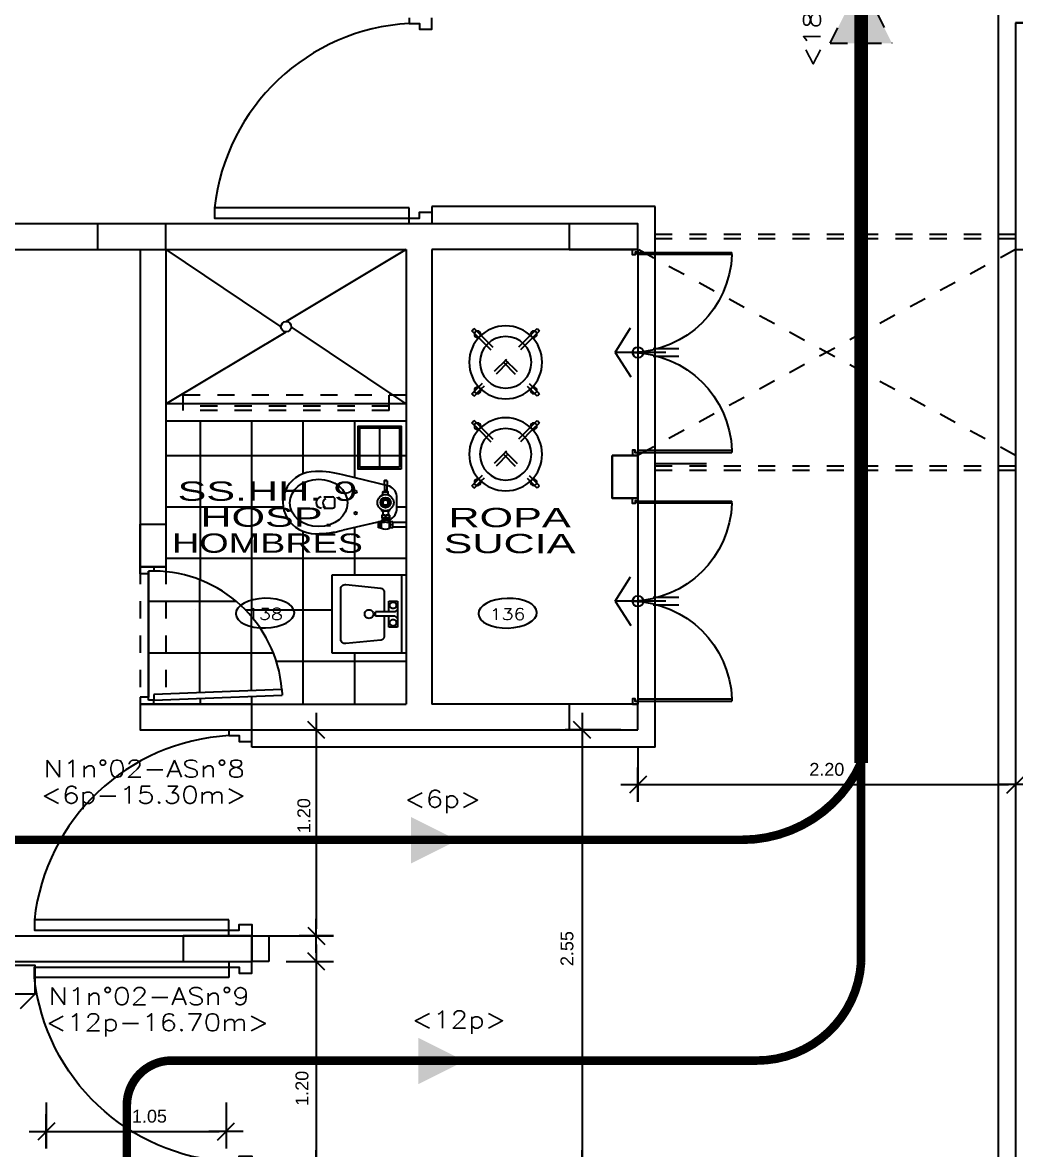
# Model space of a CAD drawing. Header units: millimetres. Extents: x 791 to 2661, y 209 to 602.
# Drawn here: x 1169.6 to 1175.38, y 524.38 to 530.95 of the extents above; entities that cross this region are included whole.
import ezdxf
from ezdxf.enums import TextEntityAlignment as Align

# ---------------------------------------------------------------- set-up
doc = ezdxf.new("R2010")
doc.units = ezdxf.units.MM
doc.header["$LTSCALE"] = 0.1
doc.header["$PDMODE"] = 3
for name, pattern in [('DASHED', [0.75, 0.5, -0.25]), ('DASHED2', [9.525, 6.35, -3.175]), ('HIDDEN', [9.525, 6.35, -3.175]), ('TRAZOS2', [0.375, 0.25, -0.125])]:
    doc.linetypes.add(name, pattern=pattern)
for name, color, linetype in [('01', 1, 'Continuous'), ('02', 8, 'Continuous'), ('03', 8, 'Continuous'), ('06', 1, 'Continuous'), ('1TEXTO-05', 5, 'Continuous'), ('COLUMNAS', 1, 'Continuous'), ('cOTAS EVACUACION', 1, 'Continuous'), ('Equipamiento', 1, 'Continuous'), ('evacuacion', 70, 'TRAZOS2'), ('N-AMB', 2, 'Continuous'), ('Pisos', 253, 'Continuous'), ('Proyecciones', 9, 'HIDDEN'), ('Puertas', 1, 'Continuous'), ('Sanitarios', 1, 'Continuous'), ('texto seguridad', 120, 'Continuous'), ('Ventana alta', 1, 'DASHED2')]:
    doc.layers.add(name, color=color, linetype=linetype)
doc.layers.add('EVACUACION05', color=71, linetype='TRAZOS2', lineweight=50)
doc.styles.add('0', font='romans.SHX', dxfattribs={"width": 1.5})
doc.styles.add('LUNA', font='romans.shx', dxfattribs={"width": 1.5})
doc.styles.add('ROMANS', font='', dxfattribs={"oblique": 1, "height": 0.075})
doc.styles.get('ROMANS').set_extended_font_data('Arial')
doc.dimstyles.new('COTAS 50', dxfattribs={"dimscale": 2, "dimtxt": 1.5, "dimasz": 0.02, "dimexe": 0.05, "dimexo": 0.05, "dimgap": 0.025, "dimtad": 3, "dimzin": 4, "dimdsep": 46, "dimtxsty": 'ROMANS', "dimblk": 'LLL', "dimcen": 0, "dimdle": 0.18, "dimclrd": 256, "dimclre": 1, "dimclrt": 3, "dimadec": 0, "dimazin": 0, "dimtfac": 1, "dimtix": 1, "dimtofl": 0, "dimtmove": 1, "dimatfit": 3, "dimldrblk": 'OPEN90', "dimfxl": 0.18, "dimtolj": 1, "dimtzin": 0, "dimarcsym": 0})

# ---------------------------------------------------------------- blocks, each defined once
blk = doc.blocks.new('A$C381B24D8')
at = {"layer": 'Puertas'}
blk.add_lwpolyline([(0.07, 0.1), (0.07, 0.95), (0.025, 0.95), (0.025, 0.1)], close=True, dxfattribs=at)
for points in [[(0, 0.1), (0.025, 0.1), (0.025, 0.055), (0.05, 0.055), (0.05, 0), (0, 0)], [(0.9, 0.1), (0.875, 0.1), (0.875, 0.055), (0.85, 0.055), (0.85, 0), (0.9, 0)]]:
    blk.add_lwpolyline(points, dxfattribs=at)
blk.add_arc((-0.0292, 0.0499), 0.9056, 3.1739, 83.7111, dxfattribs=at)
blk = doc.blocks.new('puerta closet')
at = {"layer": 'Puertas'}
for p, q in [((1013.3278, 613.6709), (1013.3157, 613.6709)), ((1013.3157, 613.6709), (1013.3157, 613.121)), ((1013.3278, 613.1209), (1013.3278, 613.6709)), ((1014.4702, 613.1209), (1014.4702, 613.6709)), ((1014.4702, 613.6709), (1014.4823, 613.6709)), ((1014.4823, 613.6709), (1014.4823, 613.121)), ((1013.3278, 613.1209), (1013.3157, 613.1209)), ((1014.4702, 613.1209), (1014.4823, 613.1209))]:
    blk.add_line(p, q, dxfattribs=at)
for points in [[(1013.299, 613.6992), (1013.299, 613.6685), (1013.3141, 613.6685), (1013.3141, 613.6841), (1013.3293, 613.6841), (1013.3293, 613.6992)], [(1014.499, 613.6992), (1014.499, 613.6685), (1014.4838, 613.6685), (1014.4838, 613.6841), (1014.4687, 613.6841), (1014.4687, 613.6992)]]:
    blk.add_lwpolyline(points, close=True, dxfattribs=at)
for centre, start, end in [((1013.3063, 613.7134), 272.07734, 358.6307), ((1014.4917, 613.7134), 181.3693, 267.92266)]:
    blk.add_arc(centre, 0.5929, start, end, dxfattribs=at)
blk = doc.blocks.new('A$C5FCB44E2')
at = {"layer": 'Sanitarios'}
for p, q in [((0, 0.4572, -0.1016), (0, 0.4572)), ((0, 0.4572, -0.1016), (0, 0.4572)), ((0, 0, -0.1016), (0, 0.4572, -0.1016)), ((0, 0.4572, -0.1016), (0.127, 0.4572, -0.1016)), ((0, 0), (0, 0.4572)), ((0, 0.4572), (0.127, 0.4572)), ((0.0254, 0.4572, 0.0508), (0.0254, 0, 0.0508)), ((0.127, 0.4572, -0.1016), (0.127, 0.4572)), ((0.127, 0.4572, -0.1016), (0.127, 0.4572)), ((0.127, 0.4572, -0.1016), (0.4318, 0.4572, -0.1016)), ((0.127, 0.4572), (0.4318, 0.4572)), ((0.1474, 0.3803), (0.3506, 0.4003)), ((0.3506, 0.4003), (0.3572, 0.4008)), ((0.3572, 0.4008), (0.3638, 0.3995)), ((0.3638, 0.3995), (0.3697, 0.3965)), ((0.3697, 0.3965), (0.3747, 0.3922)), ((0.4318, 0.4572, -0.1016), (0.4318, 0.4572)), ((0.4318, 0.4572, -0.1016), (0.4318, 0.4572)), ((0.4318, 0.4572, -0.1016), (0.4318, 0, -0.1016)), ((0.4318, 0.4572), (0.4318, 0)), ((0.127, 0.3554), (0.1279, 0.362)), ((0.127, 0.2413), (0.127, 0.3554)), ((0.1279, 0.362), (0.1304, 0.3681)), ((0.1304, 0.3681), (0.1344, 0.3734)), ((0.1344, 0.3734), (0.1397, 0.3774)), ((0.1397, 0.3774), (0.1458, 0.3799)), ((0.1458, 0.3799), (0.1474, 0.3803)), ((0.3747, 0.3922), (0.3784, 0.3867)), ((0.3784, 0.3867), (0.3805, 0.3804)), ((0.3805, 0.3804), (0.381, 0.3754)), ((0.381, 0.3754), (0.381, 0.0818)), ((0.0508, 0.1524, 0.0508), (0.0508, 0.3048, 0.0508)), ((0.0508, 0.3048, 0.0508), (0.1016, 0.3048, 0.0508)), ((0.0572, 0.2794, 0.0508), (0.0578, 0.2843, 0.0508)), ((0.0578, 0.2745, 0.0508), (0.0572, 0.2794, 0.0508)), ((0.0578, 0.2843, 0.0508), (0.0597, 0.2889, 0.0508)), ((0.0597, 0.2699, 0.0508), (0.0578, 0.2745, 0.0508)), ((0.0597, 0.2889, 0.0508), (0.0627, 0.2929, 0.0508)), ((0.0627, 0.2659, 0.0508), (0.0597, 0.2699, 0.0508)), ((0.0627, 0.2929, 0.0508), (0.0667, 0.2959, 0.0508)), ((0.0667, 0.2629, 0.0508), (0.0627, 0.2659, 0.0508)), ((0.0667, 0.2959, 0.0508), (0.0713, 0.2978, 0.0508)), ((0.0713, 0.261, 0.0508), (0.0667, 0.2629, 0.0508)), ((0.0713, 0.2978, 0.0508), (0.0762, 0.2985, 0.0508)), ((0.0762, 0.2985, 0.0508), (0.0811, 0.2978, 0.0508)), ((0.0811, 0.2978, 0.0508), (0.0857, 0.2959, 0.0508)), ((0.0857, 0.2629, 0.0508), (0.0811, 0.261, 0.0508)), ((0.0857, 0.2959, 0.0508), (0.0897, 0.2929, 0.0508)), ((0.0897, 0.2659, 0.0508), (0.0857, 0.2629, 0.0508)), ((0.0897, 0.2929, 0.0508), (0.0927, 0.2889, 0.0508)), ((0.0927, 0.2699, 0.0508), (0.0897, 0.2659, 0.0508)), ((0.0927, 0.2889, 0.0508), (0.0946, 0.2843, 0.0508)), ((0.0946, 0.2745, 0.0508), (0.0927, 0.2699, 0.0508)), ((0.0946, 0.2843, 0.0508), (0.0953, 0.2794, 0.0508)), ((0.0953, 0.2794, 0.0508), (0.0946, 0.2745, 0.0508)), ((0.1016, 0.3048, 0.0508), (0.1016, 0.2413, 0.0508)), ((0.0635, 0.2413, 0.0508), (0.0508, 0.254, 0.0508)), ((0.0635, 0.2159, 0.0508), (0.0508, 0.2032, 0.0508)), ((0.0635, 0.2413, 0.0508), (0.1778, 0.2413, 0.0508)), ((0.0635, 0.2159, 0.0508), (0.1778, 0.2159, 0.0508)), ((0.0762, 0.2604, 0.0508), (0.0713, 0.261, 0.0508)), ((0.0811, 0.261, 0.0508), (0.0762, 0.2604, 0.0508)), ((0.0762, 0.2604, 0.0508), (0.0762, 0.2604, 0.0508)), ((0.1016, 0.2159, 0.0508), (0.1016, 0.1524, 0.0508)), ((0.127, 0.1018), (0.127, 0.2159)), ((0.1778, 0.2413, 0.0508), (0.1778, 0.2159, 0.0508)), ((0.1905, 0.2286, 0.0508), (0.1914, 0.2352, 0.0508)), ((0.1914, 0.222, 0.0508), (0.1905, 0.2286, 0.0508)), ((0.1914, 0.2352, 0.0508), (0.1939, 0.2413, 0.0508)), ((0.1939, 0.2159, 0.0508), (0.1914, 0.222, 0.0508)), ((0.1939, 0.2413, 0.0508), (0.1979, 0.2466, 0.0508)), ((0.1979, 0.2106, 0.0508), (0.1939, 0.2159, 0.0508)), ((0.1979, 0.2466, 0.0508), (0.2032, 0.2506, 0.0508)), ((0.2032, 0.2066, 0.0508), (0.1979, 0.2106, 0.0508)), ((0.2032, 0.2506, 0.0508), (0.2093, 0.2531, 0.0508)), ((0.2093, 0.2041, 0.0508), (0.2032, 0.2066, 0.0508)), ((0.2093, 0.2531, 0.0508), (0.2159, 0.254, 0.0508)), ((0.2159, 0.2032, 0.0508), (0.2093, 0.2041, 0.0508)), ((0.2159, 0.254, 0.0508), (0.2225, 0.2531, 0.0508)), ((0.2225, 0.2041, 0.0508), (0.2159, 0.2032, 0.0508)), ((0.2159, 0.2032, 0.0508), (0.2159, 0.2032, 0.0508)), ((0.2225, 0.2531, 0.0508), (0.2286, 0.2506, 0.0508)), ((0.2286, 0.2066, 0.0508), (0.2225, 0.2041, 0.0508)), ((0.2286, 0.2506, 0.0508), (0.2339, 0.2466, 0.0508)), ((0.2339, 0.2106, 0.0508), (0.2286, 0.2066, 0.0508)), ((0.2339, 0.2466, 0.0508), (0.2379, 0.2413, 0.0508)), ((0.2379, 0.2159, 0.0508), (0.2339, 0.2106, 0.0508)), ((0.2379, 0.2413, 0.0508), (0.2404, 0.2352, 0.0508)), ((0.2404, 0.222, 0.0508), (0.2379, 0.2159, 0.0508)), ((0.2404, 0.2352, 0.0508), (0.2413, 0.2286, 0.0508)), ((0.2413, 0.2286, 0.0508), (0.2404, 0.222, 0.0508)), ((0.1016, 0.1524, 0.0508), (0.0508, 0.1524, 0.0508)), ((0.0572, 0.1778, 0.0508), (0.0578, 0.1827, 0.0508)), ((0.0578, 0.1729, 0.0508), (0.0572, 0.1778, 0.0508)), ((0.0578, 0.1827, 0.0508), (0.0597, 0.1873, 0.0508)), ((0.0597, 0.1683, 0.0508), (0.0578, 0.1729, 0.0508)), ((0.0597, 0.1873, 0.0508), (0.0627, 0.1913, 0.0508)), ((0.0627, 0.1643, 0.0508), (0.0597, 0.1683, 0.0508)), ((0.0627, 0.1913, 0.0508), (0.0667, 0.1943, 0.0508)), ((0.0667, 0.1613, 0.0508), (0.0627, 0.1643, 0.0508)), ((0.0667, 0.1943, 0.0508), (0.0713, 0.1962, 0.0508)), ((0.0713, 0.1594, 0.0508), (0.0667, 0.1613, 0.0508)), ((0.0713, 0.1962, 0.0508), (0.0762, 0.1969, 0.0508)), ((0.0762, 0.1588, 0.0508), (0.0713, 0.1594, 0.0508)), ((0.0762, 0.1969, 0.0508), (0.0811, 0.1962, 0.0508)), ((0.0811, 0.1594, 0.0508), (0.0762, 0.1588, 0.0508)), ((0.0762, 0.1588, 0.0508), (0.0762, 0.1588, 0.0508)), ((0.0811, 0.1962, 0.0508), (0.0857, 0.1943, 0.0508)), ((0.0857, 0.1613, 0.0508), (0.0811, 0.1594, 0.0508)), ((0.0857, 0.1943, 0.0508), (0.0897, 0.1913, 0.0508)), ((0.0897, 0.1643, 0.0508), (0.0857, 0.1613, 0.0508)), ((0.0897, 0.1913, 0.0508), (0.0927, 0.1873, 0.0508)), ((0.0927, 0.1683, 0.0508), (0.0897, 0.1643, 0.0508)), ((0.0927, 0.1873, 0.0508), (0.0946, 0.1827, 0.0508)), ((0.0946, 0.1729, 0.0508), (0.0927, 0.1683, 0.0508)), ((0.0946, 0.1827, 0.0508), (0.0953, 0.1778, 0.0508)), ((0.0953, 0.1778, 0.0508), (0.0946, 0.1729, 0.0508)), ((0.1271, 0.1002), (0.127, 0.1018)), ((0.1283, 0.0936), (0.1271, 0.1002)), ((0.1313, 0.0877), (0.1283, 0.0936)), ((0.1356, 0.0827), (0.1313, 0.0877)), ((0.1411, 0.079), (0.1356, 0.0827)), ((0.1474, 0.0769), (0.1411, 0.079)), ((0.3506, 0.0569), (0.1474, 0.0769)), ((0.3776, 0.0691), (0.3736, 0.0638)), ((0.3801, 0.0752), (0.3776, 0.0691)), ((0.381, 0.0818), (0.3801, 0.0752)), ((0, 0, -0.1016), (0, 0)), ((0, 0, -0.1016), (0, 0)), ((0.127, 0, -0.1016), (0, 0, -0.1016)), ((0.127, 0), (0, 0)), ((0.127, 0, -0.1016), (0.127, 0)), ((0.127, 0, -0.1016), (0.127, 0)), ((0.4318, 0, -0.1016), (0.127, 0, -0.1016)), ((0.4318, 0), (0.127, 0)), ((0.3556, 0.0564), (0.3506, 0.0569)), ((0.3622, 0.0573), (0.3556, 0.0564)), ((0.3683, 0.0598), (0.3622, 0.0573)), ((0.3736, 0.0638), (0.3683, 0.0598)), ((0.4318, 0, -0.1016), (0.4318, 0)), ((0.4318, 0, -0.1016), (0.4318, 0))]:
    blk.add_line(p, q, dxfattribs=at)
blk = doc.blocks.new('A$C634057D1')
for p, q in [((0, 0), (0, -0.0778)), ((0.027, 0), (0.027, -0.0778)), ((-0.0857, -0.0538), (-0.1421, -0.0538)), ((-0.212, -0.0973), (-0.2772, -0.3682)), ((-0.243, -0.1109), (-0.245, -0.1129)), ((-0.245, -0.1129), (-0.245, -0.1267)), ((-0.243, -0.1287), (-0.245, -0.1267)), ((-0.243, -0.1109), (-0.186, -0.1128)), ((-0.243, -0.1109), (-0.243, -0.1287)), ((-0.243, -0.1287), (-0.186, -0.1268)), ((-0.186, -0.1128), (-0.186, -0.1268)), ((-0.1795, -0.1048), (-0.182, -0.1073)), ((-0.182, -0.1323), (-0.182, -0.1073)), ((-0.162, -0.1048), (-0.1795, -0.1048)), ((-0.1795, -0.1348), (-0.1795, -0.1048)), ((-0.1591, -0.0988), (-0.162, -0.0988)), ((-0.162, -0.1062), (-0.162, -0.0988)), ((-0.066, -0.0978), (-0.0744, -0.0978)), ((-0.066, -0.0978), (-0.066, -0.1418)), ((-0.066, -0.1043), (-0.043, -0.1043)), ((-0.0477, -0.1043), (-0.0505, -0.0965)), ((-0.0472, -0.1043), (-0.0505, -0.0965)), ((-0.043, -0.0973), (-0.028, -0.0973)), ((-0.043, -0.1423), (-0.043, -0.0973)), ((-0.0408, -0.1198), (-0.0302, -0.1198)), ((-0.028, -0.1423), (-0.028, -0.0973)), ((-0.028, -0.0998), (-0.013, -0.0998)), ((-0.0169, -0.0973), (0.0437, -0.3664)), ((0.0037, -0.0993), (-0.013, -0.0993)), ((-0.013, -0.0993), (-0.013, -0.1403)), ((0.0331, -0.0948), (-0.0061, -0.0948)), ((-0.0061, -0.0948), (-0.0061, -0.0993)), ((0.0331, -0.0968), (-0.0061, -0.0968)), ((-0.0035, -0.0778), (-0.0035, -0.0948)), ((0.0305, -0.0778), (-0.0035, -0.0778)), ((0.0135, -0.0795), (0.0135, -0.0931)), ((0.0305, -0.0778), (0.0305, -0.0948)), ((0.0331, -0.0948), (0.0331, -0.0968)), ((-0.1795, -0.1348), (-0.182, -0.1323)), ((-0.162, -0.1348), (-0.1795, -0.1348)), ((-0.162, -0.1334), (-0.162, -0.1408)), ((-0.1591, -0.1408), (-0.162, -0.1408)), ((-0.066, -0.1418), (-0.0744, -0.1418)), ((-0.066, -0.1353), (-0.043, -0.1353)), ((-0.043, -0.1423), (-0.028, -0.1423)), ((-0.028, -0.1398), (-0.013, -0.1398)), ((0.0037, -0.1403), (-0.013, -0.1403)), ((-0.0061, -0.1403), (-0.0061, -0.1518)), ((0.0331, -0.1428), (-0.0061, -0.1428)), ((0.0331, -0.1518), (-0.0061, -0.1518)), ((-0.0035, -0.1518), (-0.0035, -0.1618)), ((0.0305, -0.1618), (-0.0035, -0.1618)), ((0.0135, -0.1535), (0.0135, -0.1601)), ((0.0305, -0.1518), (0.0305, -0.1618)), ((0.0331, -0.1428), (0.0331, -0.1518)), ((-0.149, -0.4801), (-0.149, -0.4297)), ((-0.099, -0.4147), (-0.134, -0.4147)), ((-0.084, -0.4801), (-0.084, -0.4297))]:
    blk.add_line(p, q)
blk.add_lwpolyline([(-0.1257, -0.1038), (-0.135, -0.1198), (-0.1257, -0.1358), (-0.1073, -0.1358), (-0.098, -0.1198), (-0.1073, -0.1038)], close=True)
for centre, radius in [((-0.1165, -0.1198), 0.0475), ((-0.1165, -0.1198), 0.03), ((-0.1165, -0.1198), 0.029), ((-0.1165, -0.1198), 0.0261), ((-0.1165, -0.1198), 0.024), ((-0.1165, -0.1198), 0.0232), ((-0.1165, -0.1198), 0.016), ((-0.1783, -0.2941), 0.00767), ((-0.0547, -0.2941), 0.00767)]:
    blk.add_circle(centre, radius)
for centre, radius, start, end in [((-0.1462, -0.1253), 0.0716, 87.57807, 156.96042), ((-0.0827, -0.1253), 0.0716, 23.03958, 92.42193), ((-0.1802, -0.1176), 0.00754, 103.7683, 140.24247), ((-0.1802, -0.122), 0.00754, 219.75753, 256.2317), ((-0.1345, -0.1093), 0.0275, 157.58788, 171.3471), ((-0.0962, -0.1149), 0.0304, 7.81293, 34.26209), ((-0.0962, -0.1247), 0.0304, 325.73791, 352.18707), ((-0.0135, -0.1086), 0.0295, 157.58788, 202.41212), ((-0.0135, -0.131), 0.0295, 157.58788, 202.41212), ((-0.0575, -0.1086), 0.0295, 337.58788, 22.41212), ((-0.0575, -0.131), 0.0295, 337.58788, 22.41212), ((0.0241, -0.1198), 0.0371, 146.49155, 213.50845), ((0.005, -0.1001), 0.0223, 67.58788, 112.41212), ((0.005, -0.0725), 0.0223, 247.58788, 292.41212), ((0.039, -0.1198), 0.0408, 159.19873, 200.80127), ((0.022, -0.1001), 0.0223, 67.58788, 112.41212), ((0.022, -0.0725), 0.0223, 247.58788, 292.41212), ((-0.0134, -0.1198), 0.0519, 333.71578, 26.28422), ((-0.1345, -0.1303), 0.0275, 188.6529, 202.41212), ((0.005, -0.1741), 0.0223, 67.58788, 112.41212), ((0.005, -0.1395), 0.0223, 247.58788, 292.41212), ((0.022, -0.1741), 0.0223, 67.58788, 112.41212), ((0.022, -0.1395), 0.0223, 247.58788, 292.41212), ((-0.134, -0.4297), 0.015, 90, 180), ((-0.099, -0.4297), 0.015, 0, 90), ((-0.1165, -0.4921), 0.0326, 184.69817, 357.37177), ((-0.1138, -0.4582), 0.0267, 202.8247, 331.59324)]:
    blk.add_arc(centre, radius, start, end)
for centre, major_axis, ratio, start_param, end_param in [((-0.1165, -0.5233), (0, -0.3339), 0.543435, 4.229443, 4.728782), ((-0.1165, -0.5233), (0, -0.3339), 0.543435, 1.554403, 2.060025), ((-0.1165, -0.5288), (0, -0.1893), 0.958462, 4.712389, 7.853982)]:
    blk.add_ellipse(centre, major_axis=major_axis, ratio=ratio, start_param=start_param, end_param=end_param)
blk.add_ellipse((-0.1144, -0.5096), major_axis=(0, -0.1683), ratio=0.821749)
blk = doc.blocks.new('A$C75F00277')
at = {"layer": 'Puertas'}
for p, q in [((0, 0.95), (0, 1)), ((0, 1), (0.1, 1)), ((0.1, 1), (0.1, 0.97)), ((0.06, 0.95), (0, 0.95)), ((0.06, 0.97), (0.06, 0.95)), ((0.1, 0.97), (0.06, 0.97)), ((1.0317, 0.106), (0.0985, 0.07)), ((1.0317, 0.106), (1.0333, 0.066)), ((0, 0.05), (0, 0)), ((0.06, 0.05), (0, 0.05)), ((0, 0), (0.1, 0)), ((0.06, 0.03), (0.06, 0.05)), ((0.1, 0.03), (0.06, 0.03)), ((0.0985, 0.07), (0.1, 0.03)), ((0.1, 0.03), (1.0333, 0.066)), ((0.1, 0), (0.1, 0.03))]:
    blk.add_line(p, q, dxfattribs=at)
blk.add_arc((0.0923, 0.0274), 0.9427, 4.78175, 89.53472, dxfattribs=at)
blk = doc.blocks.new('D-2')
for p, q in [((-0.1965, 0.1833), (-0.1568, 0.1437)), ((-0.1833, 0.1965), (-0.1437, 0.1568)), ((0.1437, 0.1568), (0.1833, 0.1965)), ((0.1587, 0.1456), (0.1965, 0.1833)), ((-0.1965, -0.1833), (-0.1568, -0.1437)), ((-0.1833, -0.1965), (-0.1437, -0.1568)), ((0.1437, -0.1568), (0.1833, -0.1965)), ((0.1587, -0.1456), (0.1965, -0.1833))]:
    blk.add_line(p, q)
at = {"linetype": 'DASHED'}
for p, q in [((0.1437, 0.1568), (-0.1568, -0.1437)), ((0.1437, -0.1568), (-0.1568, 0.1437)), ((0.1587, -0.1456), (-0.1417, 0.1549)), ((0.1587, 0.1456), (-0.1417, -0.1549))]:
    blk.add_line(p, q, dxfattribs=at)
for centre, radius in [((0, 0), 0.2127), ((-0.1636, 0.1636), 0.0186), ((0, 0), 0.15), ((0.1636, 0.1636), 0.0186), ((-0.1636, -0.1636), 0.0186), ((0.1636, -0.1636), 0.0186)]:
    blk.add_circle(centre, radius)
for start, end in [(133.01237, 136.98763), (43.01237, 46.98763), (223.01237, 226.98763), (313.01237, 316.98763)]:
    blk.add_arc((0, 0), 0.2686, start, end)
blk = doc.blocks.new('TIMBRE-1')
blk.add_line((0, -0.085), (0.0849, -0.1699))
blk.add_lwpolyline([(0, -0.085), (0.125, -0.085), (0.125, 0.085), (0, 0.085)], close=True)
blk = doc.blocks.new('A$C28521B53')
at = {"layer": 'Equipamiento', "rotation": 180}
blk.add_blockref('TIMBRE-1', (0.125, 0.085), dxfattribs=at)
blk = doc.blocks.new('MP-1')
at = {"layer": 'Equipamiento'}
blk.add_line((0.115, 0), (0.115, -0.23), dxfattribs=at)
for points in [[(-0.01, -0.24), (0.24, -0.24), (0.24, 0.01), (-0.01, 0.01)], [(0, -0.23), (0.23, -0.23), (0.23, 0), (0, 0)]]:
    blk.add_lwpolyline(points, close=True, dxfattribs=at)
blk = doc.blocks.new('LLL')
for p, q in [((0, 2.5), (0, -2.5)), ((2.5, 0), (-2.5, 0))]:
    blk.add_line(p, q)
at = {"color": 3}
blk.add_line((-1.25, -1.25), (1.25, 1.25), dxfattribs=at)
at = {"layer": 'Defpoints', "color": 0, "linetype": 'ByBlock'}
blk.add_point((0, 0), dxfattribs=at)
blk.add_point((0, 0), dxfattribs=at)
blk = doc.blocks.new('*D312')
at = {"layer": 'cOTAS EVACUACION', "color": 1, "lineweight": -2, "ltscale": 0.15, "transparency": 16777216}
for p, q in [((1171.0314, 526.8291), (1171.4073, 526.8291)), ((1171.0314, 525.6291), (1171.4073, 525.6291))]:
    blk.add_line(p, q, dxfattribs=at)
at = {"layer": 'cOTAS EVACUACION', "lineweight": -2, "ltscale": 0.15, "transparency": 16777216}
blk.add_line((1171.3073, 526.7891), (1171.3073, 525.6691), dxfattribs=at)
at = {"layer": 'Defpoints', "color": 0, "ltscale": 0.15, "transparency": 16777216}
for p in [(1170.9314, 526.8291), (1170.9314, 525.6291), (1171.3073, 525.6291)]:
    blk.add_point(p, dxfattribs=at)
at = {"layer": 'cOTAS EVACUACION', "lineweight": -2, "ltscale": 0.15, "transparency": 16777216, "xscale": 0.04, "yscale": 0.04, "zscale": 0.04}
for p, rotation in [((1171.3073, 526.8291), 90), ((1171.3073, 525.6291), 270)]:
    blk.add_blockref('LLL', p, dxfattribs=dict(at, rotation=rotation))
at = {"layer": 'cOTAS EVACUACION', "color": 3, "ltscale": 0.15, "transparency": 16777216, "insert": (1171.235, 526.3289), "char_height": 0.075, "attachment_point": 5, "rotation": 90, "style": 'ROMANS'}
blk.add_mtext('\\A1;1.20', dxfattribs=at)
blk = doc.blocks.new('_OPEN90')
at = {"color": 0, "linetype": 'ByBlock', "ltscale": 0.7}
for p, q in [((0, 0), (-1, 0)), ((-0.5, 0.5), (0, 0)), ((0, 0), (-0.5, -0.5))]:
    blk.add_line(p, q, dxfattribs=at)
blk = doc.blocks.new('*D313')
at = {"layer": 'cOTAS EVACUACION', "color": 1, "lineweight": -2, "ltscale": 0.15, "transparency": 16777216}
for p, q in [((1171.1314, 525.4791), (1171.4073, 525.4791)), ((1171.0314, 524.2791), (1171.4073, 524.2791))]:
    blk.add_line(p, q, dxfattribs=at)
at = {"layer": 'cOTAS EVACUACION', "lineweight": -2, "ltscale": 0.15, "transparency": 16777216}
blk.add_line((1171.3073, 525.4391), (1171.3073, 524.3191), dxfattribs=at)
at = {"layer": 'Defpoints', "color": 0, "ltscale": 0.15, "transparency": 16777216}
for p in [(1171.0314, 525.4791), (1170.9314, 524.2791), (1171.3073, 524.2791)]:
    blk.add_point(p, dxfattribs=at)
at = {"layer": 'cOTAS EVACUACION', "lineweight": -2, "ltscale": 0.15, "transparency": 16777216, "xscale": 0.04, "yscale": 0.04, "zscale": 0.04}
for p, rotation in [((1171.3073, 525.4791), 90), ((1171.3073, 524.2791), 270)]:
    blk.add_blockref('LLL', p, dxfattribs=dict(at, rotation=rotation))
at = {"layer": 'cOTAS EVACUACION', "color": 3, "ltscale": 0.15, "transparency": 16777216, "insert": (1171.2242, 524.7399), "char_height": 0.075, "attachment_point": 5, "rotation": 90, "style": 'ROMANS'}
blk.add_mtext('\\A1;1.20', dxfattribs=at)
blk = doc.blocks.new('*D315')
at = {"layer": 'cOTAS EVACUACION', "color": 1, "lineweight": -2, "ltscale": 0.15, "transparency": 16777216}
for p, q in [((1169.7341, 524.657), (1169.7341, 524.389)), ((1170.7814, 524.657), (1170.7814, 524.389))]:
    blk.add_line(p, q, dxfattribs=at)
at = {"layer": 'cOTAS EVACUACION', "lineweight": -2, "ltscale": 0.15, "transparency": 16777216}
blk.add_line((1169.7741, 524.489), (1170.7414, 524.489), dxfattribs=at)
at = {"layer": 'Defpoints', "color": 0, "ltscale": 0.15, "transparency": 16777216}
for p in [(1169.7341, 524.757), (1170.7814, 524.757), (1170.7814, 524.489)]:
    blk.add_point(p, dxfattribs=at)
at = {"layer": 'cOTAS EVACUACION', "lineweight": -2, "ltscale": 0.15, "transparency": 16777216, "xscale": 0.04, "yscale": 0.04, "zscale": 0.04, "rotation": 180}
blk.add_blockref('LLL', (1169.7341, 524.489), dxfattribs=at)
at = {"layer": 'cOTAS EVACUACION', "lineweight": -2, "ltscale": 0.15, "transparency": 16777216, "xscale": 0.04, "yscale": 0.04, "zscale": 0.04}
blk.add_blockref('LLL', (1170.7814, 524.489), dxfattribs=at)
at = {"layer": 'cOTAS EVACUACION', "color": 3, "ltscale": 0.15, "transparency": 16777216, "insert": (1170.3344, 524.5775), "char_height": 0.075, "attachment_point": 5, "style": 'ROMANS'}
blk.add_mtext('\\A1;1.05', dxfattribs=at)
blk = doc.blocks.new('*D317')
at = {"layer": 'cOTAS EVACUACION', "color": 1, "lineweight": -2, "ltscale": 0.15, "transparency": 16777216}
for p, q in [((1173.0814, 526.8291), (1172.7567, 526.8291)), ((1173.0814, 524.2791), (1172.7567, 524.2791))]:
    blk.add_line(p, q, dxfattribs=at)
at = {"layer": 'cOTAS EVACUACION', "lineweight": -2, "ltscale": 0.15, "transparency": 16777216}
blk.add_line((1172.8567, 526.7891), (1172.8567, 524.3191), dxfattribs=at)
at = {"layer": 'Defpoints', "color": 0, "ltscale": 0.15, "transparency": 16777216}
for p in [(1173.1814, 526.8291), (1172.8567, 524.2791), (1173.1814, 524.2791)]:
    blk.add_point(p, dxfattribs=at)
at = {"layer": 'cOTAS EVACUACION', "lineweight": -2, "ltscale": 0.15, "transparency": 16777216, "xscale": 0.04, "yscale": 0.04, "zscale": 0.04}
for p, rotation in [((1172.8567, 526.8291), 90), ((1172.8567, 524.2791), 270)]:
    blk.add_blockref('LLL', p, dxfattribs=dict(at, rotation=rotation))
at = {"layer": 'cOTAS EVACUACION', "color": 3, "ltscale": 0.15, "transparency": 16777216, "insert": (1172.7684, 525.5541), "char_height": 0.075, "attachment_point": 5, "rotation": 90, "style": 'ROMANS'}
blk.add_mtext('\\A1;2.55', dxfattribs=at)
blk = doc.blocks.new('*D318')
at = {"layer": 'cOTAS EVACUACION', "color": 1, "lineweight": -2, "ltscale": 0.15, "transparency": 16777216}
for p, q in [((1173.1814, 526.7291), (1173.1814, 526.4104)), ((1175.3814, 526.7291), (1175.3814, 526.4104))]:
    blk.add_line(p, q, dxfattribs=at)
at = {"layer": 'cOTAS EVACUACION', "lineweight": -2, "ltscale": 0.15, "transparency": 16777216}
blk.add_line((1173.2214, 526.5104), (1175.3414, 526.5104), dxfattribs=at)
at = {"layer": 'Defpoints', "color": 0, "ltscale": 0.15, "transparency": 16777216}
for p in [(1173.1814, 526.8291), (1175.3814, 526.8291), (1175.3814, 526.5104)]:
    blk.add_point(p, dxfattribs=at)
at = {"layer": 'cOTAS EVACUACION', "lineweight": -2, "ltscale": 0.15, "transparency": 16777216, "xscale": 0.04, "yscale": 0.04, "zscale": 0.04, "rotation": 180}
blk.add_blockref('LLL', (1173.1814, 526.5104), dxfattribs=at)
at = {"layer": 'cOTAS EVACUACION', "lineweight": -2, "ltscale": 0.15, "transparency": 16777216, "xscale": 0.04, "yscale": 0.04, "zscale": 0.04}
blk.add_blockref('LLL', (1175.3814, 526.5104), dxfattribs=at)
at = {"layer": 'cOTAS EVACUACION', "color": 3, "ltscale": 0.15, "transparency": 16777216, "insert": (1174.2814, 526.5987), "char_height": 0.075, "attachment_point": 5, "style": 'ROMANS'}
blk.add_mtext('\\A1;2.20', dxfattribs=at)

msp = doc.modelspace()

# ---------------------------------------------------------------- hatches: boundary and pattern name
at = {"layer": 'evacuacion', "linetype": 'DASHED2', "ltscale": 0.025}
for points in [[(1172.13, 526.1862), (1171.86, 526.3212), (1171.86, 526.0512)], [(1172.1724, 524.8996), (1171.9024, 525.0346), (1171.9024, 524.7646)]]:
    msp.add_hatch(color=256, dxfattribs=at).paths.add_polyline_path(points)
at = {"layer": 'EVACUACION05', "ltscale": 0.05}
msp.add_hatch(color=256, dxfattribs=at).paths.add_polyline_path([(1174.4817, 531.191), (1174.6617, 530.831), (1174.3017, 530.831)])
at = {"layer": 'Pisos'}
h = msp.add_hatch(dxfattribs=at)
h.set_pattern_fill('_USER', color=256, scale=0.3, style=0, double=1, pattern_type=0)
h.set_pattern_definition([(360, (1171.83137, 529.62913), (7e-17, 0.3), []), (90, (1171.83137, 529.62913), (-0.3, 9e-17), [])])
edge = h.paths.add_edge_path()
edge.add_line((1171.3989, 527.7327), (1171.7037, 527.7327))
edge.add_line((1171.7037, 527.7327), (1171.8314, 527.7327))
edge.add_line((1171.8314, 527.7327), (1171.8314, 528.0106))
edge.add_line((1171.8314, 528.0106), (1171.7529, 528.0106))
edge.add_line((1171.7529, 528.0106), (1171.7529, 528.0071))
edge.add_line((1171.7529, 528.0071), (1171.7359, 528.0071))
edge.add_line((1171.7359, 528.0071), (1171.7359, 528.0044))
edge.add_line((1171.7359, 528.0044), (1171.7339, 528.0044))
edge.add_arc((1171.7109, 528.051), 0.0519, 243.71578, 296.28422, ccw=False)
edge.add_line((1171.6879, 528.0044), (1171.676, 528.0044))
edge.add_arc((1171.6566, 528.0156), 0.0223, 330.05092, 337.58788)
edge.add_line((1171.6773, 528.0071), (1171.6689, 528.0071))
edge.add_line((1171.6689, 528.0071), (1171.6689, 528.0399))
edge.add_line((1171.6689, 528.0399), (1171.4644, 527.9939))
edge.add_ellipse((1171.3075, 528.1541), major_axis=(0.3339, 0), ratio=0.543435, start_angle=269.06074, end_angle=298.03076, ccw=False)
edge.add_ellipse((1171.302, 528.1541), major_axis=(-0.1893, 0), ratio=0.958462, start_angle=-90, end_angle=90, ccw=False)
edge.add_ellipse((1171.3075, 528.1541), major_axis=(0.3339, 0), ratio=0.543435, start_angle=62.32924, end_angle=90.93926, ccw=False)
edge.add_line((1171.4625, 528.3148), (1171.7028, 528.257))
edge.add_line((1171.7028, 528.257), (1171.7019, 528.2826))
edge.add_line((1171.7019, 528.2826), (1171.7199, 528.2826))
edge.add_line((1171.7199, 528.2826), (1171.7189, 528.2531))
edge.add_line((1171.7189, 528.2531), (1171.7334, 528.2496))
edge.add_arc((1171.7054, 528.1837), 0.0716, -2.42193, 66.96042, ccw=False)
edge.add_line((1171.7769, 528.1807), (1171.7769, 528.1233))
edge.add_arc((1171.7054, 528.1203), 0.0716, -69.09885, 2.42193, ccw=False)
edge.add_line((1171.7309, 528.0534), (1171.7309, 528.0506))
edge.add_line((1171.7309, 528.0506), (1171.7162, 528.0506))
edge.add_line((1171.7162, 528.0506), (1171.6904, 528.0448))
edge.add_line((1171.6904, 528.0448), (1171.6904, 528.0437))
edge.add_line((1171.6904, 528.0437), (1171.6879, 528.0437))
edge.add_line((1171.6879, 528.0437), (1171.6879, 528.0044))
edge.add_arc((1171.7109, 528.051), 0.0519, 243.71578, 296.28422)
edge.add_line((1171.7339, 528.0044), (1171.7339, 528.0411))
edge.add_line((1171.7339, 528.0411), (1171.7529, 528.0411))
edge.add_line((1171.7529, 528.0411), (1171.7529, 528.0376))
edge.add_line((1171.7529, 528.0376), (1171.8314, 528.0376))
edge.add_line((1171.8314, 528.0376), (1171.8314, 528.6291))
edge.add_line((1171.8314, 528.6291), (1170.4314, 528.6291))
edge.add_line((1170.4314, 528.6291), (1170.4314, 527.7791))
edge.add_line((1170.4314, 527.7791), (1170.3614, 527.7791))
edge.add_line((1170.3614, 527.7791), (1170.3614, 527.7551))
edge.add_arc((1170.3552, 527.001), 0.7541, 4.78175, 89.53472, ccw=False)
edge.add_line((1171.1067, 527.0639), (1171.108, 527.0319))
edge.add_line((1171.108, 527.0319), (1170.3614, 527.0031))
edge.add_line((1170.3614, 527.0031), (1170.3614, 526.9791))
edge.add_line((1170.3614, 526.9791), (1171.8314, 526.9791))
edge.add_line((1171.8314, 526.9791), (1171.8314, 527.2755))
edge.add_line((1171.8314, 527.2755), (1171.7037, 527.2755))
edge.add_line((1171.7037, 527.2755), (1171.3989, 527.2755))
edge.add_line((1171.3989, 527.2755), (1171.3989, 527.7327))
h = msp.add_hatch(dxfattribs=at)
h.set_pattern_fill('_USER', color=256, scale=0.3, style=0, double=1, pattern_type=0)
h.set_pattern_definition([(360, (1170.32937, 526.97913), (7e-17, 0.3), []), (90, (1170.32937, 526.97913), (-0.3, 9e-17), [])])
h.paths.add_polyline_path([(1170.3614, 527.7551), (1170.3294, 527.7551), (1170.3294, 527.7391), (1170.3294, 527.0191), (1170.3294, 527.0031), (1170.3614, 527.0031), (1170.3601, 527.0351), (1171.1067, 527.0639, 0.387638)])

# ---------------------------------------------------------------- linework, layer by layer
at = {"layer": '01'}
for p, q in [((1173.3445, 529.0291), (1173.0491, 529.0291)), ((1171.8314, 528.7291), (1170.4314, 528.7291)), ((1171.8314, 528.7291), (1170.4314, 528.7291)), ((1171.8314, 528.6291), (1170.4314, 528.6291)), ((1173.3445, 527.5791), (1173.0491, 527.5791))]:
    msp.add_line(p, q, dxfattribs=at)
at = {"layer": '02'}
for p, q in [((1173.1814, 529.6291), (1173.1814, 528.4291)), ((1173.1814, 528.1791), (1173.1814, 526.9791))]:
    msp.add_line(p, q, dxfattribs=at)
for centre in [(1173.1814, 529.0291), (1173.1814, 527.5791)]:
    msp.add_circle(centre, 0.0311, dxfattribs=at)
at = {"layer": '03'}
for p, q in [((1173.0491, 529.0291), (1173.1388, 529.1721)), ((1173.0491, 529.0291), (1173.1399, 528.8869)), ((1173.4196, 529.0499), (1173.2696, 529.0502)), ((1173.4195, 529.0058), (1173.2695, 529.0061)), ((1173.0491, 527.5791), (1173.1388, 527.7221)), ((1173.0491, 527.5791), (1173.1399, 527.4369)), ((1173.4196, 527.5999), (1173.2696, 527.6002)), ((1173.4195, 527.5558), (1173.2695, 527.5561))]:
    msp.add_line(p, q, dxfattribs=at)
at = {"layer": '06'}
for p, q in [((1175.3814, 530.9491), (1175.3814, 522.9791)), ((1175.3814, 530.9491), (1178.3814, 530.9491)), ((1173.1814, 529.7791), (1162.8814, 529.7791)), ((1173.1814, 529.6291), (1173.1814, 529.7791)), ((1163.0314, 529.6291), (1170.2814, 529.6291)), ((1169.9814, 529.6291), (1170.2814, 529.6291)), ((1170.2814, 529.6291), (1170.2814, 527.7791)), ((1170.4314, 529.6291), (1171.8314, 529.6291)), ((1170.4314, 529.6291), (1170.4314, 527.7791)), ((1171.8314, 529.6291), (1171.8314, 526.9791)), ((1171.9814, 529.6291), (1171.9814, 526.9791)), ((1173.1814, 529.6291), (1171.9814, 529.6291)), ((1173.1814, 528.4291), (1173.0314, 528.4291)), ((1173.0314, 528.4291), (1173.0314, 528.1791)), ((1173.1814, 528.1791), (1173.1814, 528.4291)), ((1173.0314, 528.1791), (1173.1814, 528.1791)), ((1170.2814, 527.7791), (1170.4314, 527.7791)), ((1170.2814, 526.9791), (1171.8314, 526.9791)), ((1170.2814, 526.9791), (1170.2814, 526.8291)), ((1173.1814, 526.9791), (1171.9814, 526.9791)), ((1173.1814, 526.8291), (1173.1814, 526.9791)), ((1170.2814, 526.8291), (1173.1814, 526.8291)), ((1163.0314, 525.6291), (1170.9314, 525.6291)), ((1170.9314, 525.6291), (1170.9314, 525.4791)), ((1163.0314, 525.4791), (1170.9314, 525.4791))]:
    msp.add_line(p, q, dxfattribs=at)
at = {"layer": 'COLUMNAS', "ltscale": 0.15}
for points in [[(1175.3814, 530.9491), (1175.3814, 529.6291), (1175.5314, 529.6291), (1175.5314, 530.7991), (1176.3814, 530.7991), (1176.3814, 530.9491)], [(1170.4314, 529.6291), (1170.4314, 529.7791), (1170.0314, 529.7791), (1170.0314, 529.6291)], [(1173.1814, 529.6291), (1173.1814, 529.7791), (1172.7814, 529.7791), (1172.7814, 529.6291)], [(1173.0314, 528.4291), (1173.1814, 528.4291), (1173.1814, 528.1791), (1173.0314, 528.1791)], [(1170.2814, 528.0291), (1170.4314, 528.0291), (1170.4314, 527.7791), (1170.2814, 527.7791)], [(1170.9314, 526.8291), (1170.9314, 526.9791), (1170.2814, 526.9791), (1170.2814, 526.8291)], [(1173.1814, 526.8291), (1173.1814, 526.9791), (1172.7814, 526.9791), (1172.7814, 526.8291)], [(1170.9314, 525.4791), (1170.9314, 525.6291), (1170.5314, 525.6291), (1170.5314, 525.4791)]]:
    msp.add_lwpolyline(points, close=True, dxfattribs=at)
at = {"layer": 'evacuacion'}
msp.add_line((1174.3017, 530.831), (1174.6617, 530.831), dxfattribs=at)
msp.add_lwpolyline([(1174.3017, 530.831), (1174.4817, 531.191), (1174.6617, 530.831)], dxfattribs=at)
at = {"layer": 'evacuacion', "linetype": 'DASHED2', "ltscale": 0.2, "const_width": 0.05}
for points in [[(1170.9314, 524.9021), (1173.8737, 524.9021, 0.395931), (1174.4817, 525.473), (1174.4817, 526.6368)], [(1170.9314, 526.1887), (1173.789, 526.1887, 0.295265), (1174.4817, 526.6368, 0.439031)], [(1163.848, 522.1372), (1169.7909, 522.1372, 0.442537), (1170.2032, 522.591), (1170.2032, 524.641, -0.403259), (1170.4547, 524.9021), (1170.9314, 524.9021)]]:
    msp.add_lwpolyline(points, format="xyb", dxfattribs=at)
msp.add_lwpolyline([(1164.0667, 526.1887), (1170.9314, 526.1887)], dxfattribs=at)
at = {"layer": 'EVACUACION05', "ltscale": 8, "const_width": 0.08}
msp.add_lwpolyline([(1174.4817, 526.6368), (1174.4817, 531.7671, -0.414214), (1174.9442, 532.2297)], format="xyb", dxfattribs=at)
at = {"layer": 'N-AMB', "ltscale": 0.5, "extrusion": (0, 0, -1)}
for centre in [(1171.0086, 527.5099), (1172.4224, 527.5092)]:
    msp.add_ellipse(centre, major_axis=(-0.1707, -0.0044), ratio=0.506987, dxfattribs=at)
at = {"layer": 'Pisos'}
for p, q in [((1175.2814, 531.2291), (1175.2814, 522.8791)), ((1173.2814, 529.8791), (1171.9814, 529.8791)), ((1171.9814, 529.8791), (1171.9814, 529.7791)), ((1173.2814, 526.7291), (1173.2814, 529.8791)), ((1173.5814, 528.3791), (1173.2814, 528.3791)), ((1170.3294, 527.7391), (1170.3294, 527.0191)), ((1170.9314, 526.7291), (1170.9314, 526.8291)), ((1173.2814, 526.7291), (1170.9314, 526.7291)), ((1173.2814, 526.7291), (1170.9314, 526.7291)), ((1170.9314, 525.6291), (1171.0314, 525.6291)), ((1171.0314, 525.6291), (1171.0314, 525.4791)), ((1171.0314, 525.4791), (1170.9314, 525.4791))]:
    msp.add_line(p, q, dxfattribs=at)
at = {"layer": 'Proyecciones', "ltscale": 0.15}
for p, q in [((1175.3814, 528.4291), (1173.1814, 529.6291)), ((1175.3814, 529.6291), (1173.1814, 528.4291)), ((1171.8314, 528.7791), (1170.4314, 528.7791)), ((1170.2814, 527.7791), (1170.2814, 526.9791)), ((1170.4314, 527.7791), (1170.4314, 526.9791))]:
    msp.add_line(p, q, dxfattribs=at)
at = {"layer": 'Sanitarios', "color": 8}
for p, q in [((1170.4314, 529.6291), (1171.1014, 529.1791)), ((1171.8314, 529.6291), (1171.1314, 529.2091)), ((1170.4314, 528.7291), (1171.1314, 529.1491)), ((1171.8314, 528.7291), (1171.1614, 529.1791))]:
    msp.add_line(p, q, dxfattribs=at)
msp.add_circle((1171.1314, 529.1791), 0.03, dxfattribs=at)
at = {"layer": 'Ventana alta', "linetype": 'DASHED2', "ltscale": 0.15}
for p, q in [((1175.3814, 529.7166), (1173.1814, 529.7166)), ((1175.3814, 529.6916), (1173.1814, 529.6916)), ((1170.5314, 528.6916), (1170.5314, 528.7791)), ((1171.7314, 528.6916), (1171.7314, 528.7791)), ((1171.7314, 528.7166), (1170.5314, 528.7166)), ((1171.7314, 528.6916), (1170.5314, 528.6916)), ((1171.8314, 528.6291), (1170.4314, 528.6291)), ((1175.3814, 528.3666), (1173.1814, 528.3666)), ((1175.3814, 528.3416), (1173.1814, 528.3416))]:
    msp.add_line(p, q, dxfattribs=at)

# ---------------------------------------------------------------- block references
at = {"layer": 'Equipamiento', "xscale": -1}
for name, p, rotation in [('D-2', (1172.4107, 528.9714), 270), ('D-2', (1172.4107, 528.4354), 270), ('A$C28521B53', (1169.5412, 525.4585), 180)]:
    msp.add_blockref(name, p, dxfattribs=dict(at, rotation=rotation))
msp.add_blockref('MP-1', (1171.7914, 528.5896), dxfattribs=at)
at = {"layer": 'Puertas'}
for p, xscale, yscale, zscale, rotation in [((1171.9814, 529.7791), 1.333333333333486, 1.333333333333486, 1.333333333333486, 89.99999874124535), ((1170.9314, 525.6291), 1.333333333333486, 1.333333333333486, 1.333333333333486, 89.99999874124535), ((1170.9314, 525.4791), -1.333333333333486, 1.333333333333485, 1.333333333333623, 90.00000125875461)]:
    msp.add_blockref('A$C381B24D8', p, dxfattribs=dict(at, xscale=xscale, yscale=yscale, zscale=zscale, rotation=rotation))
at = {"layer": 'Puertas', "xscale": -1, "rotation": 90}
for p in [(1786.8499, 1542.9281), (1786.8499, 1541.4781)]:
    msp.add_blockref('puerta closet', p, dxfattribs=at)
at = {"layer": 'Puertas', "xscale": 0.7999999999999545, "yscale": 0.7999999999999545, "zscale": 0.7999999999999545}
msp.add_blockref('A$C75F00277', (1170.2814, 526.9791), dxfattribs=at)
at = {"layer": 'Sanitarios'}
for name, p, rotation in [('A$C634057D1', (1171.8307, 528.0376), 270), ('A$C5FCB44E2', (1171.8307, 527.7327), 180)]:
    msp.add_blockref(name, p, dxfattribs=dict(at, rotation=rotation))

# ---------------------------------------------------------------- texts
at = {"layer": '1TEXTO-05', "style": 'ROMANS'}
for s, width, p in [('SS.HH. 9', 1.6, (1171.0227, 528.1644)), ('HOSP.', 1.6, (1171.0227, 528.0129)), ('ROPA', 1.6, (1172.4333, 528.0106)), ('HOMBRES', 1.4, (1171.0227, 527.8615)), ('SUCIA', 1.6, (1172.4333, 527.8591))]:
    msp.add_text(s, height=0.1125, dxfattribs=dict(at, width=width)).set_placement(p, align=Align.CENTER)
at = {"layer": 'N-AMB', "color": 3, "ltscale": 0.5, "style": '0', "width": 1.2}
for s, p in [('138', (1171.008, 527.5046)), ('136', (1172.4218, 527.5039))]:
    msp.add_text(s, height=0.06743, dxfattribs=at).set_placement(p, align=Align.MIDDLE)
at = {"layer": 'texto seguridad', "style": 'LUNA', "width": 1.2}
msp.add_text('<18p>', height=0.1, rotation=90, dxfattribs=at).set_placement((1174.2459, 530.69))
for s, p in [('N1n°02-ASn°8', (1169.7189, 526.5528, 0.005)), ('<6p-15.30m>', (1169.702, 526.4004, 0.005)), ('<6p>', (1171.8207, 526.3777)), ('N1n°02-ASn°9', (1169.7472, 525.2276, 0.005)), ('<12p-16.70m>', (1169.7303, 525.0751, 0.005)), ('<12p>', (1171.8631, 525.0911))]:
    msp.add_text(s, height=0.1, dxfattribs=at).set_placement(p)

# ---------------------------------------------------------------- dimensions: what is measured, and where the dimension line sits
at = {"layer": 'cOTAS EVACUACION', "ltscale": 0.15}
for base, p1, p2, picture, middle in [((1171.3073, 525.6291), (1170.9314, 526.8291), (1170.9314, 525.6291), '*D312', (1171.3233, 526.3289)), ((1171.3073, 524.2791), (1171.0314, 525.4791), (1170.9314, 524.2791), '*D313', (1171.3125, 524.7399))]:
    dim = msp.add_linear_dim(base=base, p1=p1, p2=p2, angle=90, dimstyle='COTAS 50', dxfattribs=at)
    dim.commit()
    dim.dimension.update_dxf_attribs({"geometry": picture, "text_midpoint": middle, "dimtype": 160})
dim = msp.add_linear_dim(base=(1172.8567, 524.2791), p1=(1173.1814, 526.8291), p2=(1173.1814, 524.2791), angle=90, dimstyle='COTAS 50', dxfattribs=at)
dim.commit()
dim.dimension.update_dxf_attribs({"geometry": '*D317', "text_midpoint": (1172.7684, 525.5541)})
dim = msp.add_linear_dim(base=(1175.3814, 526.5104), p1=(1173.1814, 526.8291), p2=(1175.3814, 526.8291), dimstyle='COTAS 50', dxfattribs=at)
dim.commit()
dim.dimension.update_dxf_attribs({"geometry": '*D318', "text_midpoint": (1174.2814, 526.5987)})
dim = msp.add_linear_dim(base=(1170.7814, 524.489), p1=(1169.7341, 524.757), p2=(1170.7814, 524.757), dimstyle='COTAS 50', dxfattribs=at)
dim.commit()
dim.dimension.update_dxf_attribs({"geometry": '*D315', "text_midpoint": (1170.3344, 524.4892), "dimtype": 160})

doc.saveas('drawing.dxf')
